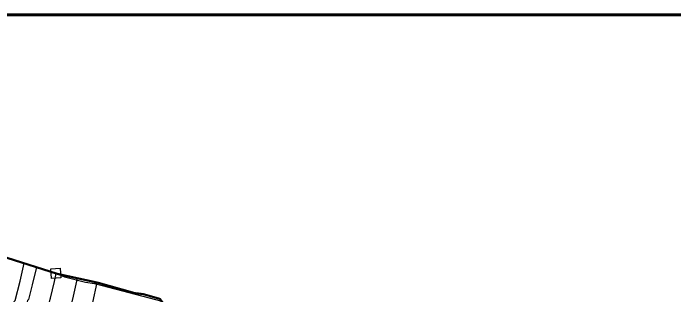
# Model space of a CAD drawing. Header units: millimetres. Extents: x 194974 to 210505, y 1603976 to 1614238.
# Drawn here: x 199081 to 200565, y 1613143 to 1613777 of the extents above; entities that cross this region are included whole.
import ezdxf

# ---------------------------------------------------------------- set-up
doc = ezdxf.new("R2010")
doc.units = ezdxf.units.MM
doc.header["$LTSCALE"] = 15
for name, color, linetype in [('BOUNDRY STONES', 240, 'Continuous'), ('PLOTS', 7, 'Continuous'), ('ROADS', 1, 'Continuous'), ('VILLAGE BOUNDRY', 5, 'Continuous')]:
    doc.layers.add(name, color=color, linetype=linetype)

msp = doc.modelspace()

# ---------------------------------------------------------------- linework, layer by layer
at = {"color": 5, "const_width": 7}
msp.add_lwpolyline([(194977.8, 1613773.1), (202214.5, 1613773.1), (202214.5, 1604139.6), (194977.8, 1604139.6)], close=True, dxfattribs=at)
at = {"layer": 'BOUNDRY STONES'}
msp.add_lwpolyline([(199165.3, 1613203.7), (199186.4, 1613205.1), (199187.8, 1613183.3), (199166.8, 1613181.8)], close=True, dxfattribs=at)
at = {"layer": 'PLOTS', "color": 0}
for points in [[(198986.1, 1612754.8), (198997.1, 1612795.5), (199007.5, 1612834.6), (199020.6, 1612887.1), (199034.8, 1612940.5), (199046.6, 1612986), (199056, 1613022.5), (199066.1, 1613062), (199077.2, 1613105), (199083.5, 1613130.2), (199085.5, 1613132.6), (199096.4, 1613176.3), (199105.8, 1613216)], [(199133.4, 1613207.3), (199123.8, 1613167.9), (199115.4, 1613135.2), (199113.5, 1613132.6), (199103, 1613090.7), (199095, 1613057.7), (199086.4, 1613022.1), (199077.3, 1612986.8), (199068.6, 1612952.8), (199059.8, 1612916.8), (199046.8, 1612863), (199033.8, 1612809.2), (199020.8, 1612757.4), (199015.6, 1612736.5)], [(199065.8, 1612723.9), (199068.2, 1612737.5), (199084.1, 1612801.1), (199100.9, 1612868.4), (199113.7, 1612925.5), (199129.3, 1612990.4), (199138.7, 1613030), (199147.3, 1613066.4), (199157, 1613105.9), (199164.3, 1613135.5), (199164.9, 1613137.9), (199173.6, 1613175.2), (199177.3, 1613193.3)], [(199224.2, 1613182.8), (199215.7, 1613142.2), (199207.1, 1613108.9), (199198, 1613070.2), (199188, 1613031.3), (199178.4, 1612990.4), (199151.9, 1612880.2), (199128.9, 1612783.4), (199110, 1612703.9)], [(199142.3, 1612672.4), (199152.4, 1612673.7), (199170.7, 1612754.1), (199188.2, 1612831.8), (199197.9, 1612872.5), (199208.3, 1612914), (199218.6, 1612953.8), (199235.1, 1613029.9), (199249.5, 1613088), (199259.4, 1613128.1), (199269.2, 1613172.9)]]:
    msp.add_lwpolyline(points, dxfattribs=at)
at = {"layer": 'ROADS'}
msp.add_lwpolyline([(199177.3, 1613193.3), (199196.4, 1613185.5), (199243, 1613173.8), (199263.4, 1613170.6), (199280.7, 1613166.1), (199400.4, 1613134.8), (199411.2, 1613131.8), (199461.3, 1613059.9), (199489.4, 1613028.3), (199521.7, 1612994.5), (199568.9, 1612926.9), (199615.8, 1612857), (199658.3, 1612788.7), (199681.1, 1612752.8), (199706.1, 1612703), (199732.1, 1612641), (199759.2, 1612583.3)], dxfattribs=at)
at = {"layer": 'VILLAGE BOUNDRY', "const_width": 4.72}
for points in [[(199020.3, 1613243.2), (199180.1, 1613192.4), (199271.2, 1613172.5), (199353.8, 1613149.2), (199373, 1613146.9), (199410.3, 1613136.2), (199450.2, 1613083), (199459.8, 1613068.6), (199601.4, 1613021.6), (199737.6, 1612973.8), (199796.9, 1612954), (199852.7, 1612930.8), (199845.9, 1612884.1), (199915.2, 1612867.5), (199916.2, 1612852.4), (200043.8, 1612822.1), (200133.7, 1612797.7), (200133.7, 1612797.7)], [(199020.3, 1613243.2), (199180.1, 1613192.4), (199271.2, 1613172.5), (199353.8, 1613149.2), (199373, 1613146.9), (199410.3, 1613136.2)]]:
    msp.add_lwpolyline(points, dxfattribs=at)

doc.saveas('drawing.dxf')
